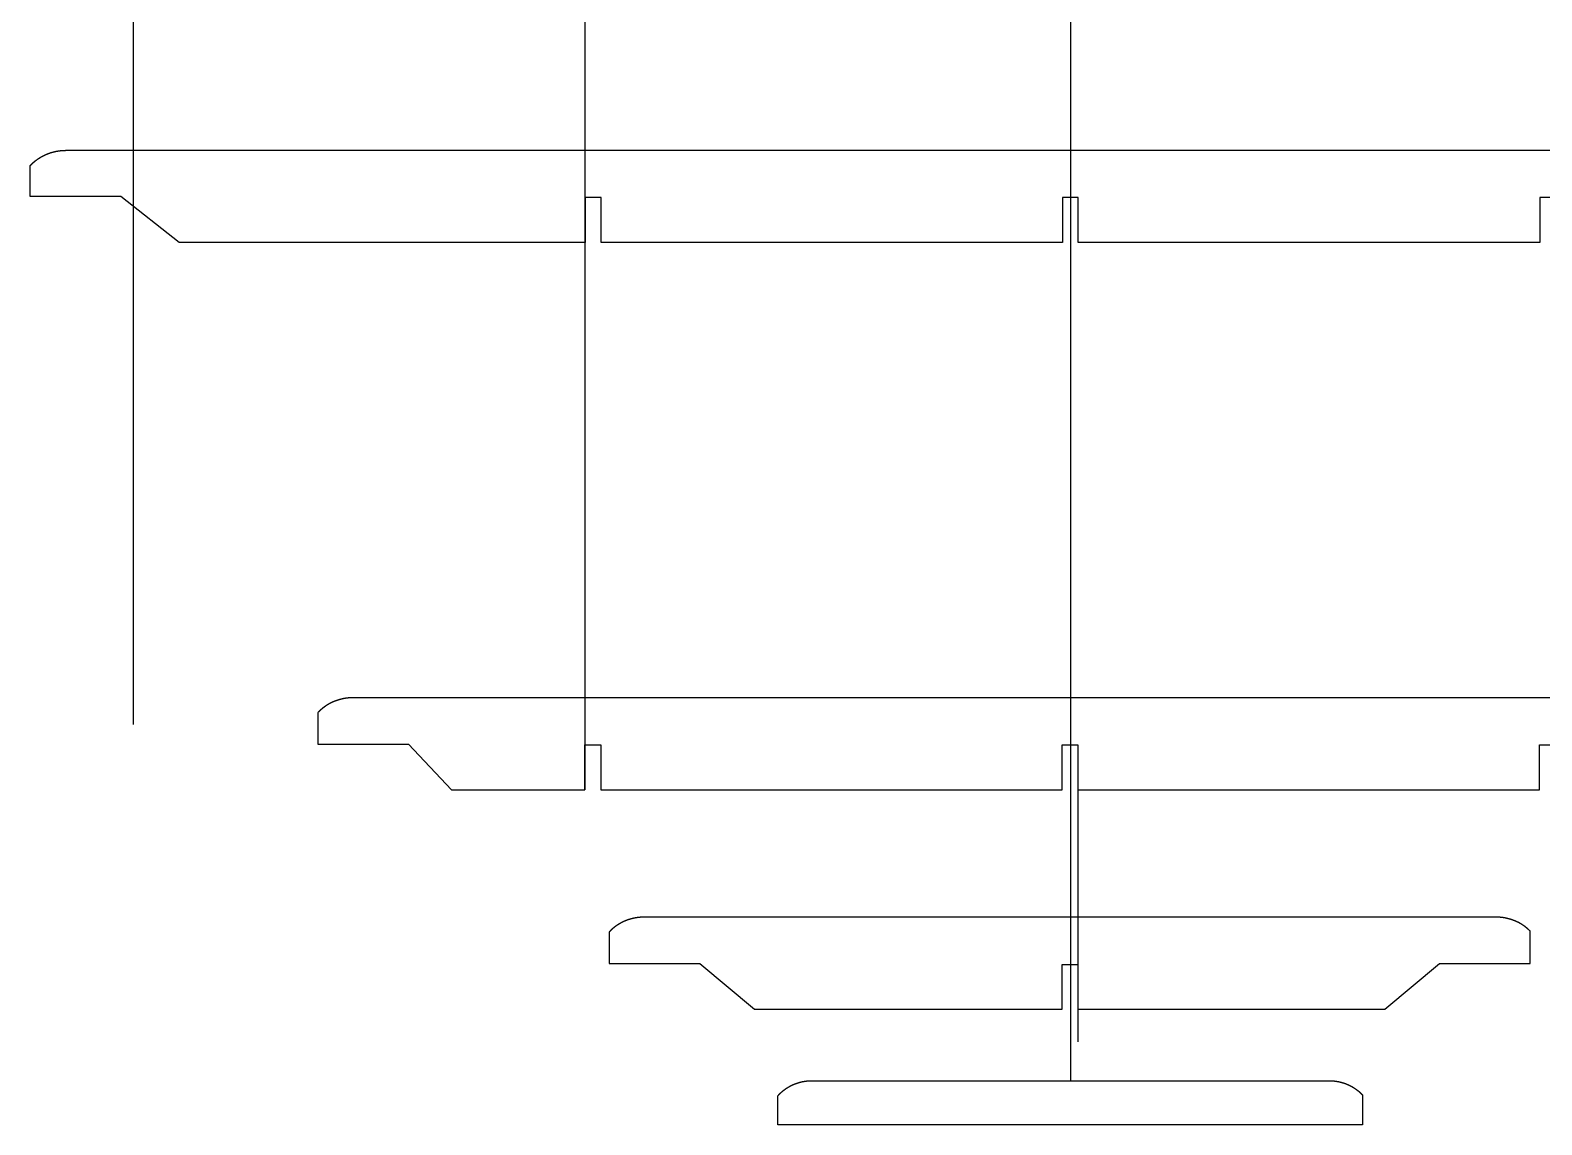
# Model space of a CAD drawing. Header units: inches. Extents: x -1514 to 1282, y -2074 to 286.
# Drawn here: x -789.24 to -755.63, y -539.76 to -515.41 of the extents above; entities that cross this region are included whole.
import ezdxf

# ---------------------------------------------------------------- set-up
doc = ezdxf.new("R2010")
doc.units = ezdxf.units.IN
doc.header["$LTSCALE"] = 0.1
doc.header["$MEASUREMENT"] = 0

msp = doc.modelspace()

# ---------------------------------------------------------------- linework, layer by layer
at = {"color": 3}
for p, q in [((-766.11619, -446.22219), (-766.10619, -538.7754)), ((-776.9054, -448.27219), (-776.90541, -532.30847)), ((-786.95415, -460.06), (-786.95415, -530.8522)), ((-765.94117, -532.30847), (-765.94117, -537.90777))]:
    msp.add_line(p, q, dxfattribs=at)
at = {"color": 7, "linetype": 'Continuous', "lineweight": 25}
for points in [[(-755.31917, -519.13478), (-755.66917, -519.13478), (-755.66917, -520.13478), (-765.93341, -520.13478), (-765.93341, -519.13478), (-766.28341, -519.13478), (-766.28341, -520.13478), (-776.54765, -520.13478), (-776.54765, -519.13478), (-776.89765, -519.13478), (-776.89765, -520.13478), (-785.93313, -520.13478), (-787.22582, -519.11474), (-789.24214, -519.11474), (-789.24214, -518.42549), (-789.2331, -518.41581), (-789.23075, -518.4133), (-789.22838, -518.4108), (-789.22601, -518.40832), (-789.22363, -518.40584), (-789.22124, -518.40336), (-789.21883, -518.4009), (-789.21642, -518.39844), (-789.21401, -518.396), (-789.21158, -518.39356), (-789.20914, -518.39112), (-789.20669, -518.3887), (-789.20424, -518.38628), (-789.20177, -518.38388), (-789.1993, -518.38148), (-789.19682, -518.37909), (-789.19433, -518.37671), (-789.19183, -518.37433), (-789.18933, -518.37197), (-789.18681, -518.36961), (-789.18429, -518.36726), (-789.18175, -518.36492), (-789.17921, -518.36259), (-789.17666, -518.36026), (-789.1741, -518.35795), (-789.17154, -518.35564), (-789.16896, -518.35334), (-789.16638, -518.35106), (-789.16379, -518.34877), (-789.16119, -518.3465), (-789.15859, -518.34424), (-789.15597, -518.34198), (-789.15335, -518.33974), (-789.15072, -518.3375), (-789.14808, -518.33527), (-789.14544, -518.33305), (-789.14279, -518.33084), (-789.14013, -518.32864), (-789.13746, -518.32645), (-789.13478, -518.32426), (-789.1321, -518.32209), (-789.12941, -518.31992), (-789.12671, -518.31777), (-789.12401, -518.31562), (-789.12129, -518.31348), (-789.11857, -518.31135), (-789.11585, -518.30923), (-789.11311, -518.30712), (-789.11037, -518.30501), (-789.10762, -518.30292), (-789.10487, -518.30083), (-789.10211, -518.29876), (-789.09934, -518.29669), (-789.09656, -518.29464), (-789.09378, -518.29259), (-789.09099, -518.29055), (-789.08819, -518.28852), (-789.08539, -518.2865), (-789.08258, -518.28449), (-789.07977, -518.28249), (-789.07695, -518.2805), (-789.07412, -518.27852), (-789.07128, -518.27655), (-789.06844, -518.27459), (-789.06559, -518.27263), (-789.06274, -518.27069), (-789.05988, -518.26876), (-789.05702, -518.26683), (-789.05414, -518.26492), (-789.05127, -518.26301), (-789.04838, -518.26112), (-789.04549, -518.25923), (-789.0426, -518.25736), (-789.0397, -518.25549), (-789.03679, -518.25364), (-789.03388, -518.25179), (-789.03096, -518.24995), (-789.02803, -518.24813), (-789.0251, -518.24631), (-789.02217, -518.2445), (-789.01923, -518.24271), (-789.01628, -518.24092), (-789.01333, -518.23915), (-789.01037, -518.23738), (-789.00741, -518.23562), (-789.00444, -518.23388), (-789.00147, -518.23214), (-788.99849, -518.23042), (-788.99551, -518.2287), (-788.99252, -518.227), (-788.98953, -518.2253), (-788.98653, -518.22362), (-788.98353, -518.22194), (-788.98052, -518.22028), (-788.97751, -518.21862), (-788.97449, -518.21698), (-788.97147, -518.21535), (-788.96844, -518.21373), (-788.96541, -518.21212), (-788.96238, -518.21051), (-788.95934, -518.20892), (-788.95629, -518.20734), (-788.95324, -518.20577), (-788.95018, -518.20421), (-788.94711, -518.20266), (-788.94404, -518.20111), (-788.94097, -518.19958), (-788.93788, -518.19806), (-788.9348, -518.19654), (-788.9317, -518.19504), (-788.92861, -518.19355), (-788.9255, -518.19206), (-788.92239, -518.19059), (-788.91928, -518.18913), (-788.91616, -518.18767), (-788.91304, -518.18623), (-788.90991, -518.18479), (-788.90677, -518.18337), (-788.90363, -518.18196), (-788.90049, -518.18055), (-788.89734, -518.17916), (-788.89419, -518.17777), (-788.89103, -518.1764), (-788.88787, -518.17503), (-788.8847, -518.17368), (-788.88152, -518.17233), (-788.87835, -518.171), (-788.87517, -518.16968), (-788.87198, -518.16836), (-788.86879, -518.16706), (-788.86559, -518.16576), (-788.86239, -518.16448), (-788.85919, -518.1632), (-788.85598, -518.16194), (-788.85277, -518.16068), (-788.84955, -518.15944), (-788.84633, -518.15821), (-788.84311, -518.15698), (-788.83988, -518.15577), (-788.83665, -518.15456), (-788.83341, -518.15337), (-788.83017, -518.15219), (-788.82693, -518.15101), (-788.82368, -518.14985), (-788.82043, -518.14869), (-788.81717, -518.14755), (-788.81392, -518.14642), (-788.81065, -518.14529), (-788.80739, -518.14418), (-788.80412, -518.14308), (-788.80085, -518.14199), (-788.79757, -518.1409), (-788.79429, -518.13983), (-788.79101, -518.13877), (-788.78772, -518.13772), (-788.78443, -518.13668), (-788.78114, -518.13564), (-788.77784, -518.13462), (-788.77455, -518.13361), (-788.77124, -518.13261), (-788.76794, -518.13162), (-788.76463, -518.13064), (-788.76132, -518.12967), (-788.75801, -518.12871), (-788.75469, -518.12776), (-788.75138, -518.12682), (-788.74805, -518.12589), (-788.74473, -518.12498), (-788.7414, -518.12407), (-788.73808, -518.12317), (-788.73475, -518.12228), (-788.73141, -518.1214), (-788.72808, -518.12054), (-788.72474, -518.11968), (-788.7214, -518.11884), (-788.71805, -518.118), (-788.71471, -518.11717), (-788.71136, -518.11636), (-788.70801, -518.11555), (-788.70466, -518.11476), (-788.70131, -518.11398), (-788.69795, -518.1132), (-788.6946, -518.11244), (-788.69124, -518.11169), (-788.68788, -518.11095), (-788.68451, -518.11021), (-788.68115, -518.10949), (-788.67778, -518.10878), (-788.67442, -518.10808), (-788.67105, -518.10739), (-788.66768, -518.10671), (-788.66431, -518.10605), (-788.66093, -518.10539), (-788.65756, -518.10474), (-788.65418, -518.1041), (-788.65081, -518.10348), (-788.64743, -518.10286), (-788.64405, -518.10226), (-788.64067, -518.10166), (-788.63728, -518.10108), (-788.6339, -518.1005), (-788.63052, -518.09994), (-788.62713, -518.09939), (-788.62372, -518.09884), (-788.6203, -518.09831), (-788.61688, -518.09778), (-788.61346, -518.09727), (-788.61004, -518.09676), (-788.60661, -518.09627), (-788.60319, -518.09578), (-788.59976, -518.09531), (-788.59633, -518.09485), (-788.59289, -518.09439), (-788.58946, -518.09395), (-788.58603, -518.09352), (-788.58259, -518.0931), (-788.57915, -518.09269), (-788.57571, -518.09229), (-788.57227, -518.0919), (-788.56883, -518.09152), (-788.56539, -518.09115), (-788.56194, -518.09079), (-788.5585, -518.09044), (-788.55505, -518.0901), (-788.5516, -518.08978), (-788.54815, -518.08946), (-788.5447, -518.08915), (-788.54125, -518.08886), (-788.5378, -518.08857), (-788.53435, -518.08829), (-788.5309, -518.08803), (-788.52744, -518.08777), (-788.52399, -518.08753), (-788.52053, -518.0873), (-788.51708, -518.08707), (-788.51362, -518.08686), (-788.51016, -518.08666), (-788.50671, -518.08646), (-788.50325, -518.08628), (-788.49979, -518.08611), (-788.49633, -518.08595), (-788.49287, -518.0858), (-788.48942, -518.08566), (-788.48596, -518.08553), (-788.4825, -518.08541), (-788.47904, -518.0853), (-788.47558, -518.0852), (-788.47212, -518.08511), (-788.46866, -518.08504), (-788.4652, -518.08497), (-788.46174, -518.08491), (-788.45828, -518.08486), (-788.45482, -518.08483), (-788.45137, -518.0848), (-788.44791, -518.08479), (-788.44447, -518.08478), (-743.77237, -518.08478)], [(-750.17755, -530.25847), (-782.05481, -530.25847), (-782.05822, -530.25847), (-782.06164, -530.25849), (-782.06506, -530.25851), (-782.06849, -530.25855), (-782.07191, -530.25859), (-782.07533, -530.25865), (-782.07876, -530.25872), (-782.08218, -530.25879), (-782.0856, -530.25888), (-782.08903, -530.25897), (-782.09245, -530.25908), (-782.09588, -530.25919), (-782.0993, -530.25932), (-782.10272, -530.25946), (-782.10615, -530.2596), (-782.10957, -530.25976), (-782.11299, -530.25992), (-782.11642, -530.2601), (-782.11984, -530.26029), (-782.12326, -530.26048), (-782.12668, -530.26069), (-782.1301, -530.26091), (-782.13352, -530.26113), (-782.13694, -530.26137), (-782.14036, -530.26162), (-782.14378, -530.26187), (-782.14719, -530.26214), (-782.15061, -530.26242), (-782.15403, -530.26271), (-782.15744, -530.263), (-782.16085, -530.26331), (-782.16427, -530.26363), (-782.16768, -530.26396), (-782.17109, -530.2643), (-782.1745, -530.26464), (-782.17791, -530.265), (-782.18132, -530.26537), (-782.18472, -530.26575), (-782.18813, -530.26614), (-782.19153, -530.26654), (-782.19493, -530.26695), (-782.19833, -530.26737), (-782.20173, -530.2678), (-782.20513, -530.26823), (-782.20853, -530.26868), (-782.21192, -530.26914), (-782.21531, -530.26961), (-782.21871, -530.27009), (-782.2221, -530.27058), (-782.22548, -530.27109), (-782.22886, -530.27159), (-782.23056, -530.27185), (-782.23226, -530.27212), (-782.2356, -530.27264), (-782.23895, -530.27318), (-782.24231, -530.27373), (-782.24566, -530.27428), (-782.24901, -530.27485), (-782.25236, -530.27543), (-782.2557, -530.27602), (-782.25905, -530.27662), (-782.2624, -530.27723), (-782.26574, -530.27784), (-782.26908, -530.27847), (-782.27243, -530.27911), (-782.27577, -530.27976), (-782.27911, -530.28042), (-782.28244, -530.28109), (-782.28578, -530.28178), (-782.28911, -530.28247), (-782.29245, -530.28317), (-782.29578, -530.28388), (-782.29911, -530.2846), (-782.30244, -530.28533), (-782.30576, -530.28607), (-782.30909, -530.28683), (-782.31241, -530.28759), (-782.31573, -530.28836), (-782.31905, -530.28914), (-782.32237, -530.28994), (-782.32568, -530.29074), (-782.329, -530.29155), (-782.33231, -530.29238), (-782.33561, -530.29321), (-782.33892, -530.29405), (-782.34222, -530.29491), (-782.34553, -530.29577), (-782.34883, -530.29664), (-782.35212, -530.29753), (-782.35542, -530.29842), (-782.35871, -530.29933), (-782.362, -530.30024), (-782.36528, -530.30116), (-782.36857, -530.3021), (-782.37185, -530.30304), (-782.37513, -530.304), (-782.3784, -530.30496), (-782.38168, -530.30594), (-782.38495, -530.30692), (-782.38821, -530.30791), (-782.39148, -530.30892), (-782.39474, -530.30993), (-782.398, -530.31096), (-782.40125, -530.31199), (-782.4045, -530.31304), (-782.40775, -530.31409), (-782.411, -530.31516), (-782.41424, -530.31623), (-782.41748, -530.31732), (-782.42071, -530.31841), (-782.42394, -530.31951), (-782.42717, -530.32063), (-782.4304, -530.32175), (-782.43362, -530.32289), (-782.43684, -530.32403), (-782.44005, -530.32518), (-782.44326, -530.32635), (-782.44647, -530.32752), (-782.44967, -530.32871), (-782.45287, -530.3299), (-782.45606, -530.3311), (-782.45925, -530.33232), (-782.46244, -530.33354), (-782.46562, -530.33477), (-782.4688, -530.33602), (-782.47197, -530.33727), (-782.47514, -530.33853), (-782.47831, -530.3398), (-782.48147, -530.34109), (-782.48463, -530.34238), (-782.48778, -530.34368), (-782.49093, -530.34499), (-782.49407, -530.34631), (-782.49721, -530.34765), (-782.50035, -530.34899), (-782.50348, -530.35034), (-782.5066, -530.3517), (-782.50973, -530.35307), (-782.51284, -530.35445), (-782.51595, -530.35584), (-782.51906, -530.35724), (-782.52216, -530.35865), (-782.52526, -530.36007), (-782.52835, -530.3615), (-782.53143, -530.36294), (-782.53452, -530.36439), (-782.53759, -530.36585), (-782.54066, -530.36732), (-782.54373, -530.36879), (-782.54679, -530.37028), (-782.54984, -530.37178), (-782.55289, -530.37329), (-782.55594, -530.3748), (-782.55898, -530.37633), (-782.56201, -530.37786), (-782.56503, -530.37941), (-782.56805, -530.38096), (-782.57107, -530.38253), (-782.57408, -530.38411), (-782.57709, -530.38569), (-782.58009, -530.38729), (-782.58309, -530.38889), (-782.58608, -530.39051), (-782.58907, -530.39214), (-782.59206, -530.39378), (-782.59504, -530.39542), (-782.59801, -530.39708), (-782.60098, -530.39875), (-782.60394, -530.40043), (-782.6069, -530.40211), (-782.60986, -530.40381), (-782.61281, -530.40552), (-782.61575, -530.40724), (-782.61869, -530.40897), (-782.62163, -530.4107), (-782.62456, -530.41245), (-782.62748, -530.41421), (-782.6304, -530.41598), (-782.63331, -530.41775), (-782.63622, -530.41954), (-782.63913, -530.42134), (-782.64202, -530.42315), (-782.64491, -530.42496), (-782.6478, -530.42679), (-782.65068, -530.42862), (-782.65355, -530.43047), (-782.65642, -530.43233), (-782.65929, -530.43419), (-782.66214, -530.43607), (-782.66499, -530.43795), (-782.66784, -530.43984), (-782.67068, -530.44175), (-782.67351, -530.44366), (-782.67634, -530.44558), (-782.67916, -530.44751), (-782.68197, -530.44945), (-782.68478, -530.4514), (-782.68758, -530.45336), (-782.69038, -530.45533), (-782.69317, -530.45731), (-782.69595, -530.4593), (-782.69873, -530.4613), (-782.7015, -530.4633), (-782.70426, -530.46532), (-782.70702, -530.46734), (-782.70977, -530.46938), (-782.71251, -530.47142), (-782.71525, -530.47347), (-782.71797, -530.47553), (-782.7207, -530.4776), (-782.72341, -530.47968), (-782.72612, -530.48177), (-782.72882, -530.48387), (-782.73152, -530.48598), (-782.7342, -530.48809), (-782.73688, -530.49022), (-782.73956, -530.49235), (-782.74222, -530.49449), (-782.74488, -530.49664), (-782.74753, -530.4988), (-782.75017, -530.50097), (-782.75281, -530.50315), (-782.75544, -530.50533), (-782.75806, -530.50753), (-782.76067, -530.50973), (-782.76328, -530.51194), (-782.76587, -530.51416), (-782.76846, -530.51639), (-782.77104, -530.51863), (-782.77362, -530.52088), (-782.77618, -530.52313), (-782.77874, -530.5254), (-782.78129, -530.52767), (-782.78383, -530.52995), (-782.78637, -530.53224), (-782.78889, -530.53454), (-782.79141, -530.53684), (-782.79392, -530.53916), (-782.79642, -530.54148), (-782.79891, -530.54381), (-782.80139, -530.54615), (-782.80387, -530.5485), (-782.80633, -530.55086), (-782.80879, -530.55322), (-782.81124, -530.55559), (-782.81368, -530.55797), (-782.81611, -530.56036), (-782.81854, -530.56276), (-782.82095, -530.56516), (-782.82335, -530.56758), (-782.82575, -530.57), (-782.82814, -530.57243), (-782.83052, -530.57487), (-782.83288, -530.57731), (-782.83524, -530.57976), (-782.83759, -530.58223), (-782.84676, -530.5919), (-782.84676, -531.28841), (-780.83258, -531.28841), (-779.87527, -532.30847), (-776.90541, -532.30847), (-776.90541, -531.30847), (-776.55541, -531.30847), (-776.55541, -532.30847), (-766.29117, -532.30847), (-766.29117, -531.30847), (-765.94117, -531.30847), (-765.94117, -532.30847), (-755.67693, -532.30847), (-755.67693, -531.30847), (-755.32693, -531.30847)]]:
    msp.add_lwpolyline(points, dxfattribs=at)
for points in [[(-766.29119, -537.18778), (-766.29119, -536.18778), (-765.94117, -536.18778), (-765.94281, -537.18778), (-759.11628, -537.18778), (-757.90361, -536.16764), (-755.88773, -536.16764), (-755.88773, -535.44535), (-755.89743, -535.43576), (-755.89975, -535.43348), (-755.90208, -535.43121), (-755.90441, -535.42895), (-755.90675, -535.42669), (-755.9091, -535.42445), (-755.91146, -535.42221), (-755.91383, -535.41998), (-755.9162, -535.41776), (-755.91859, -535.41554), (-755.92098, -535.41333), (-755.92338, -535.41113), (-755.92578, -535.40894), (-755.9282, -535.40675), (-755.93062, -535.40458), (-755.93305, -535.40241), (-755.93548, -535.40025), (-755.93793, -535.39809), (-755.94038, -535.39595), (-755.94284, -535.39381), (-755.94531, -535.39168), (-755.94778, -535.38956), (-755.95026, -535.38744), (-755.95275, -535.38534), (-755.95525, -535.38324), (-755.95775, -535.38115), (-755.96026, -535.37907), (-755.96278, -535.377), (-755.9653, -535.37493), (-755.96783, -535.37287), (-755.97037, -535.37082), (-755.97291, -535.36878), (-755.97547, -535.36675), (-755.97802, -535.36472), (-755.98059, -535.36271), (-755.98316, -535.3607), (-755.98574, -535.3587), (-755.98833, -535.3567), (-755.99092, -535.35472), (-755.99352, -535.35274), (-755.99612, -535.35078), (-755.99873, -535.34882), (-756.00135, -535.34687), (-756.00398, -535.34492), (-756.00661, -535.34299), (-756.00924, -535.34106), (-756.01189, -535.33915), (-756.01454, -535.33724), (-756.01719, -535.33534), (-756.01985, -535.33345), (-756.02252, -535.33156), (-756.0252, -535.32969), (-756.02787, -535.32782), (-756.03056, -535.32597), (-756.03325, -535.32412), (-756.03595, -535.32228), (-756.03865, -535.32044), (-756.04136, -535.31862), (-756.04408, -535.31681), (-756.0468, -535.315), (-756.04952, -535.3132), (-756.05225, -535.31142), (-756.05499, -535.30964), (-756.05773, -535.30786), (-756.06048, -535.3061), (-756.06323, -535.30435), (-756.06599, -535.30261), (-756.06876, -535.30087), (-756.07152, -535.29914), (-756.0743, -535.29743), (-756.07708, -535.29572), (-756.07986, -535.29402), (-756.08265, -535.29233), (-756.08545, -535.29064), (-756.08825, -535.28897), (-756.09105, -535.28731), (-756.09386, -535.28565), (-756.09667, -535.28401), (-756.09949, -535.28237), (-756.10232, -535.28074), (-756.10515, -535.27912), (-756.10798, -535.27751), (-756.11082, -535.27591), (-756.11366, -535.27432), (-756.11651, -535.27274), (-756.11936, -535.27117), (-756.12221, -535.2696), (-756.12508, -535.26805), (-756.12794, -535.2665), (-756.13081, -535.26497), (-756.13368, -535.26344), (-756.13656, -535.26192), (-756.13944, -535.26042), (-756.14233, -535.25892), (-756.14522, -535.25743), (-756.14811, -535.25595), (-756.15101, -535.25448), (-756.15391, -535.25302), (-756.15682, -535.25157), (-756.15973, -535.25013), (-756.16264, -535.2487), (-756.16556, -535.24727), (-756.16848, -535.24586), (-756.17141, -535.24446), (-756.17434, -535.24306), (-756.17727, -535.24168), (-756.18021, -535.24031), (-756.18315, -535.23894), (-756.1861, -535.23758), (-756.18905, -535.23623), (-756.19201, -535.23489), (-756.19498, -535.23356), (-756.19794, -535.23224), (-756.20092, -535.23093), (-756.20389, -535.22962), (-756.20688, -535.22833), (-756.20986, -535.22704), (-756.21285, -535.22576), (-756.21585, -535.2245), (-756.21886, -535.22323), (-756.22486, -535.22075), (-756.23088, -535.2183), (-756.23693, -535.21588), (-756.24298, -535.2135), (-756.24906, -535.21115), (-756.25515, -535.20884), (-756.26125, -535.20657), (-756.26737, -535.20434), (-756.27351, -535.20214), (-756.27966, -535.19998), (-756.28582, -535.19785), (-756.29199, -535.19576), (-756.29818, -535.19371), (-756.30438, -535.19169), (-756.31059, -535.18972), (-756.31682, -535.18777), (-756.32305, -535.18587), (-756.3293, -535.184), (-756.33556, -535.18217), (-756.34183, -535.18037), (-756.34811, -535.17861), (-756.3544, -535.17689), (-756.3607, -535.17521), (-756.36701, -535.17356), (-756.37332, -535.17195), (-756.37965, -535.17037), (-756.38598, -535.16884), (-756.39233, -535.16734), (-756.39868, -535.16587), (-756.40503, -535.16445), (-756.4114, -535.16306), (-756.41777, -535.16171), (-756.42415, -535.16039), (-756.43053, -535.15912), (-756.43692, -535.15788), (-756.44332, -535.15668), (-756.44972, -535.15551), (-756.45612, -535.15438), (-756.46253, -535.15329), (-756.46894, -535.15224), (-756.47536, -535.15123), (-756.48178, -535.15025), (-756.48821, -535.14931), (-756.49463, -535.14841), (-756.50106, -535.14754), (-756.50747, -535.14672), (-756.5107, -535.14632), (-756.51232, -535.14612), (-756.51398, -535.14592), (-756.52045, -535.14517), (-756.52696, -535.14444), (-756.53347, -535.14376), (-756.53998, -535.14311), (-756.5465, -535.1425), (-756.55302, -535.14193), (-756.55955, -535.14139), (-756.56608, -535.14089), (-756.57261, -535.14043), (-756.57915, -535.14001), (-756.58568, -535.13962), (-756.59222, -535.13927), (-756.59876, -535.13896), (-756.6053, -535.13868), (-756.61185, -535.13844), (-756.61839, -535.13824), (-756.62493, -535.13807), (-756.63148, -535.13794), (-756.63802, -535.13785), (-756.64456, -535.13779), (-756.65107, -535.13778), (-775.58131, -535.13778), (-775.58804, -535.1378), (-775.5948, -535.13786), (-775.60157, -535.13795), (-775.60833, -535.13809), (-775.6151, -535.13827), (-775.62187, -535.13849), (-775.62863, -535.13874), (-775.6354, -535.13904), (-775.64216, -535.13938), (-775.64891, -535.13975), (-775.65231, -535.13995), (-775.65569, -535.14017), (-775.65907, -535.14039), (-775.66245, -535.14062), (-775.66583, -535.14086), (-775.6692, -535.14111), (-775.67258, -535.14138), (-775.67596, -535.14165), (-775.67933, -535.14193), (-775.68271, -535.14222), (-775.68608, -535.14252), (-775.68945, -535.14284), (-775.69282, -535.14316), (-775.6962, -535.14349), (-775.69957, -535.14383), (-775.70293, -535.14418), (-775.7063, -535.14454), (-775.70967, -535.14491), (-775.71303, -535.1453), (-775.7164, -535.14569), (-775.71976, -535.14609), (-775.72312, -535.1465), (-775.72648, -535.14692), (-775.72984, -535.14735), (-775.73319, -535.14779), (-775.73655, -535.14824), (-775.7399, -535.1487), (-775.74326, -535.14918), (-775.74661, -535.14966), (-775.74995, -535.15015), (-775.75329, -535.15065), (-775.75497, -535.1509), (-775.75664, -535.15116), (-775.75995, -535.15167), (-775.76326, -535.1522), (-775.76657, -535.15274), (-775.76989, -535.15329), (-775.7732, -535.15384), (-775.77651, -535.15441), (-775.77982, -535.15499), (-775.78313, -535.15558), (-775.78643, -535.15617), (-775.78974, -535.15678), (-775.79304, -535.1574), (-775.79635, -535.15803), (-775.79965, -535.15867), (-775.80295, -535.15931), (-775.80625, -535.15997), (-775.80955, -535.16064), (-775.81285, -535.16132), (-775.81614, -535.16201), (-775.81943, -535.16271), (-775.82273, -535.16342), (-775.82602, -535.16413), (-775.82931, -535.16486), (-775.83259, -535.1656), (-775.83588, -535.16635), (-775.83916, -535.16711), (-775.84244, -535.16788), (-775.84572, -535.16866), (-775.849, -535.16945), (-775.85227, -535.17024), (-775.85555, -535.17105), (-775.85882, -535.17187), (-775.86209, -535.1727), (-775.86535, -535.17354), (-775.86862, -535.17439), (-775.87188, -535.17525), (-775.87514, -535.17612), (-775.87839, -535.17699), (-775.88165, -535.17788), (-775.8849, -535.17878), (-775.88815, -535.17969), (-775.8914, -535.18061), (-775.89464, -535.18153), (-775.89788, -535.18247), (-775.90112, -535.18342), (-775.90436, -535.18438), (-775.90759, -535.18535), (-775.91082, -535.18632), (-775.91405, -535.18731), (-775.91728, -535.18831), (-775.9205, -535.18932), (-775.92372, -535.19033), (-775.92693, -535.19136), (-775.93014, -535.1924), (-775.93335, -535.19344), (-775.93656, -535.1945), (-775.93976, -535.19557), (-775.94296, -535.19664), (-775.94616, -535.19773), (-775.94935, -535.19882), (-775.95254, -535.19993), (-775.95572, -535.20104), (-775.9589, -535.20217), (-775.96208, -535.2033), (-775.96526, -535.20445), (-775.96843, -535.2056), (-775.97159, -535.20677), (-775.97476, -535.20794), (-775.97792, -535.20913), (-775.98107, -535.21032), (-775.98422, -535.21152), (-775.98737, -535.21274), (-775.99051, -535.21396), (-775.99365, -535.21519), (-775.99679, -535.21643), (-775.99992, -535.21768), (-776.00305, -535.21895), (-776.00617, -535.22022), (-776.00929, -535.2215), (-776.0124, -535.22279), (-776.01551, -535.22409), (-776.01862, -535.2254), (-776.02172, -535.22672), (-776.02481, -535.22805), (-776.0279, -535.22939), (-776.03099, -535.23074), (-776.03407, -535.2321), (-776.03715, -535.23347), (-776.04022, -535.23484), (-776.04329, -535.23623), (-776.04635, -535.23763), (-776.04941, -535.23904), (-776.05247, -535.24045), (-776.05551, -535.24188), (-776.05856, -535.24331), (-776.06159, -535.24476), (-776.06463, -535.24621), (-776.06765, -535.24768), (-776.07068, -535.24915), (-776.07369, -535.25064), (-776.07671, -535.25213), (-776.07971, -535.25363), (-776.08271, -535.25515), (-776.0857, -535.25667), (-776.08869, -535.2582), (-776.09167, -535.25974), (-776.09465, -535.26129), (-776.09763, -535.26285), (-776.1006, -535.26443), (-776.10357, -535.26601), (-776.10653, -535.2676), (-776.10948, -535.2692), (-776.11244, -535.27082), (-776.11538, -535.27244), (-776.11833, -535.27407), (-776.12127, -535.27571), (-776.1242, -535.27737), (-776.12713, -535.27903), (-776.13005, -535.2807), (-776.13297, -535.28238), (-776.13588, -535.28408), (-776.13879, -535.28578), (-776.1417, -535.28749), (-776.1446, -535.28921), (-776.14749, -535.29095), (-776.15038, -535.29269), (-776.15326, -535.29444), (-776.15614, -535.2962), (-776.15901, -535.29797), (-776.16188, -535.29975), (-776.16474, -535.30154), (-776.16759, -535.30334), (-776.17044, -535.30515), (-776.17329, -535.30697), (-776.17613, -535.3088), (-776.17896, -535.31063), (-776.18179, -535.31248), (-776.18461, -535.31434), (-776.18742, -535.31621), (-776.19023, -535.31808), (-776.19304, -535.31997), (-776.19583, -535.32186), (-776.19863, -535.32376), (-776.20141, -535.32568), (-776.20419, -535.3276), (-776.20696, -535.32953), (-776.20973, -535.33147), (-776.21249, -535.33342), (-776.21524, -535.33538), (-776.21799, -535.33735), (-776.22073, -535.33933), (-776.22347, -535.34132), (-776.2262, -535.34331), (-776.22892, -535.34532), (-776.23163, -535.34733), (-776.23434, -535.34935), (-776.23704, -535.35139), (-776.23974, -535.35343), (-776.24242, -535.35548), (-776.24511, -535.35754), (-776.24778, -535.3596), (-776.25045, -535.36168), (-776.25311, -535.36377), (-776.25576, -535.36586), (-776.2584, -535.36796), (-776.26104, -535.37008), (-776.26367, -535.3722), (-776.2663, -535.37433), (-776.26891, -535.37646), (-776.27152, -535.37861), (-776.27412, -535.38077), (-776.27672, -535.38293), (-776.27931, -535.3851), (-776.28188, -535.38729), (-776.28446, -535.38948), (-776.28702, -535.39167), (-776.28958, -535.39388), (-776.29212, -535.3961), (-776.29466, -535.39832), (-776.2972, -535.40055), (-776.29972, -535.40279), (-776.30224, -535.40504), (-776.30474, -535.4073), (-776.30724, -535.40957), (-776.30974, -535.41184), (-776.31222, -535.41412), (-776.3147, -535.41642), (-776.31716, -535.41871), (-776.31962, -535.42102), (-776.32207, -535.42334), (-776.32452, -535.42566), (-776.32695, -535.42799), (-776.32937, -535.43033), (-776.33179, -535.43268), (-776.3342, -535.43504), (-776.3366, -535.4374), (-776.33899, -535.43978), (-776.34137, -535.44216), (-776.34374, -535.44454), (-776.34611, -535.44694), (-776.34846, -535.44935), (-776.35081, -535.45176), (-776.35314, -535.45418), (-776.35547, -535.45661), (-776.36465, -535.46625), (-776.36465, -536.16764), (-774.34877, -536.16764), (-773.13609, -537.18778)], [(-771.85723, -538.7754), (-760.35514, -538.7754), (-760.35191, -538.77541), (-760.34869, -538.77542), (-760.34546, -538.77544), (-760.34223, -538.77548), (-760.339, -538.77552), (-760.33577, -538.77558), (-760.33254, -538.77564), (-760.3293, -538.77572), (-760.32607, -538.7758), (-760.32284, -538.7759), (-760.31961, -538.776), (-760.31637, -538.77612), (-760.31314, -538.77624), (-760.3099, -538.77637), (-760.30667, -538.77652), (-760.30344, -538.77667), (-760.3002, -538.77683), (-760.29697, -538.77701), (-760.29373, -538.77719), (-760.2905, -538.77739), (-760.28726, -538.77759), (-760.28403, -538.7778), (-760.2808, -538.77803), (-760.27756, -538.77826), (-760.27433, -538.7785), (-760.27109, -538.77875), (-760.26786, -538.77902), (-760.26463, -538.77929), (-760.2614, -538.77957), (-760.25816, -538.77986), (-760.25493, -538.78017), (-760.2517, -538.78048), (-760.24847, -538.7808), (-760.24524, -538.78113), (-760.24202, -538.78147), (-760.23879, -538.78182), (-760.23556, -538.78219), (-760.23234, -538.78256), (-760.22911, -538.78294), (-760.22589, -538.78333), (-760.22266, -538.78373), (-760.21944, -538.78414), (-760.21622, -538.78456), (-760.213, -538.78499), (-760.20978, -538.78543), (-760.20656, -538.78588), (-760.20335, -538.78634), (-760.20013, -538.78681), (-760.19692, -538.78729), (-760.19371, -538.78778), (-760.1905, -538.78828), (-760.18729, -538.78879), (-760.18408, -538.78931), (-760.18088, -538.78984), (-760.17767, -538.79037), (-760.17447, -538.79092), (-760.17127, -538.79148), (-760.16807, -538.79205), (-760.16487, -538.79263), (-760.16168, -538.79321), (-760.15849, -538.79381), (-760.15529, -538.79442), (-760.15211, -538.79503), (-760.14892, -538.79566), (-760.14573, -538.7963), (-760.14255, -538.79694), (-760.13937, -538.7976), (-760.13619, -538.79827), (-760.13302, -538.79894), (-760.12984, -538.79963), (-760.12667, -538.80032), (-760.1235, -538.80103), (-760.12034, -538.80174), (-760.11717, -538.80247), (-760.11401, -538.8032), (-760.11086, -538.80395), (-760.1077, -538.8047), (-760.10455, -538.80546), (-760.1014, -538.80624), (-760.09825, -538.80702), (-760.09511, -538.80781), (-760.09196, -538.80862), (-760.08883, -538.80943), (-760.08569, -538.81025), (-760.08256, -538.81108), (-760.07943, -538.81192), (-760.0763, -538.81278), (-760.07318, -538.81364), (-760.07006, -538.81451), (-760.06694, -538.81539), (-760.06383, -538.81628), (-760.06072, -538.81718), (-760.05762, -538.81809), (-760.05451, -538.81901), (-760.05141, -538.81994), (-760.04832, -538.82088), (-760.04523, -538.82183), (-760.04214, -538.82278), (-760.03905, -538.82375), (-760.03597, -538.82473), (-760.0329, -538.82572), (-760.02982, -538.82672), (-760.02675, -538.82772), (-760.02369, -538.82874), (-760.02063, -538.82977), (-760.01757, -538.8308), (-760.01452, -538.83185), (-760.01147, -538.8329), (-760.00843, -538.83397), (-760.00539, -538.83504), (-760.00235, -538.83613), (-759.99932, -538.83722), (-759.99628, -538.83833), (-759.99325, -538.83945), (-759.99023, -538.84057), (-759.9872, -538.84171), (-759.98418, -538.84285), (-759.98117, -538.84401), (-759.97815, -538.84518), (-759.97514, -538.84635), (-759.97213, -538.84754), (-759.96913, -538.84874), (-759.96613, -538.84994), (-759.96313, -538.85116), (-759.96013, -538.85239), (-759.95714, -538.85362), (-759.95415, -538.85487), (-759.95117, -538.85613), (-759.94819, -538.85739), (-759.94521, -538.85867), (-759.94224, -538.85996), (-759.93927, -538.86125), (-759.9363, -538.86256), (-759.93334, -538.86387), (-759.93038, -538.8652), (-759.92743, -538.86653), (-759.92447, -538.86788), (-759.92153, -538.86923), (-759.91858, -538.8706), (-759.91565, -538.87197), (-759.91271, -538.87336), (-759.90978, -538.87475), (-759.90685, -538.87615), (-759.90393, -538.87756), (-759.90102, -538.87899), (-759.8981, -538.88042), (-759.89519, -538.88186), (-759.89229, -538.88331), (-759.88939, -538.88477), (-759.88649, -538.88624), (-759.8836, -538.88772), (-759.88072, -538.88921), (-759.87784, -538.8907), (-759.87496, -538.89221), (-759.87209, -538.89373), (-759.86922, -538.89525), (-759.86636, -538.89679), (-759.8635, -538.89833), (-759.86065, -538.89989), (-759.8578, -538.90145), (-759.85496, -538.90302), (-759.85213, -538.90461), (-759.84929, -538.9062), (-759.84647, -538.9078), (-759.84365, -538.90941), (-759.84083, -538.91102), (-759.83802, -538.91265), (-759.83522, -538.91429), (-759.83242, -538.91593), (-759.82963, -538.91759), (-759.82684, -538.91925), (-759.82405, -538.92093), (-759.82128, -538.92261), (-759.81851, -538.9243), (-759.81574, -538.926), (-759.81298, -538.92771), (-759.81023, -538.92942), (-759.80748, -538.93115), (-759.80474, -538.93289), (-759.80201, -538.93463), (-759.79928, -538.93638), (-759.79655, -538.93815), (-759.79384, -538.93992), (-759.79113, -538.9417), (-759.78842, -538.94348), (-759.78572, -538.94528), (-759.78303, -538.94709), (-759.78035, -538.9489), (-759.77767, -538.95072), (-759.775, -538.95256), (-759.77233, -538.9544), (-759.76967, -538.95625), (-759.76702, -538.9581), (-759.76437, -538.95997), (-759.76173, -538.96184), (-759.7591, -538.96373), (-759.75648, -538.96562), (-759.75386, -538.96752), (-759.75125, -538.96943), (-759.74864, -538.97135), (-759.74604, -538.97327), (-759.74345, -538.97521), (-759.74087, -538.97715), (-759.7383, -538.9791), (-759.73573, -538.98106), (-759.73317, -538.98303), (-759.73061, -538.985), (-759.72807, -538.98699), (-759.72553, -538.98898), (-759.72299, -538.99098), (-759.72047, -538.99299), (-759.71795, -538.99501), (-759.71545, -538.99703), (-759.71294, -538.99907), (-759.7117, -539.00009), (-759.71044, -539.00111), (-759.70792, -539.00319), (-759.70541, -539.00528), (-759.7029, -539.00737), (-759.7004, -539.00948), (-759.69791, -539.01159), (-759.69543, -539.01372), (-759.69295, -539.01585), (-759.69048, -539.01799), (-759.68801, -539.02014), (-759.68556, -539.02229), (-759.68311, -539.02446), (-759.68066, -539.02663), (-759.67823, -539.02882), (-759.6758, -539.03101), (-759.67338, -539.03321), (-759.67097, -539.03542), (-759.66856, -539.03763), (-759.66617, -539.03986), (-759.66378, -539.04209), (-759.6614, -539.04433), (-759.65902, -539.04658), (-759.65666, -539.04884), (-759.6543, -539.05111), (-759.65195, -539.05338), (-759.6496, -539.05566), (-759.64727, -539.05796), (-759.64494, -539.06025), (-759.64262, -539.06256), (-759.64031, -539.06487), (-759.63801, -539.0672), (-759.63572, -539.06953), (-759.63343, -539.07186), (-759.63115, -539.07421), (-759.62889, -539.07656), (-759.62662, -539.07892), (-759.62437, -539.08129), (-759.62213, -539.08367), (-759.61989, -539.08605), (-759.61767, -539.08844), (-759.61545, -539.09084), (-759.61324, -539.09325), (-759.61324, -539.75517), (-772.61914, -539.75517), (-772.61914, -539.11584), (-772.61696, -539.1133), (-772.61477, -539.11078), (-772.61257, -539.10826), (-772.61036, -539.10575), (-772.60814, -539.10325), (-772.60591, -539.10075), (-772.60367, -539.09826), (-772.60143, -539.09578), (-772.59917, -539.09331), (-772.5969, -539.09084), (-772.59463, -539.08838), (-772.59234, -539.08593), (-772.59004, -539.08349), (-772.58774, -539.08106), (-772.58543, -539.07863), (-772.5831, -539.07621), (-772.58077, -539.0738), (-772.57843, -539.0714), (-772.57608, -539.069), (-772.57372, -539.06661), (-772.57135, -539.06424), (-772.56898, -539.06186), (-772.56659, -539.0595), (-772.5642, -539.05715), (-772.56179, -539.0548), (-772.55938, -539.05246), (-772.55696, -539.05013), (-772.55453, -539.04781), (-772.55209, -539.04549), (-772.54965, -539.04319), (-772.54719, -539.04089), (-772.54473, -539.0386), (-772.54226, -539.03632), (-772.53978, -539.03405), (-772.53729, -539.03179), (-772.5348, -539.02953), (-772.53229, -539.02729), (-772.52978, -539.02505), (-772.52726, -539.02282), (-772.52473, -539.0206), (-772.5222, -539.01839), (-772.51965, -539.01618), (-772.5171, -539.01399), (-772.51454, -539.01181), (-772.51198, -539.00963), (-772.5094, -539.00746), (-772.50682, -539.0053), (-772.50423, -539.00315), (-772.50163, -539.00101), (-772.49903, -538.99888), (-772.49642, -538.99676), (-772.4938, -538.99464), (-772.49117, -538.99254), (-772.48854, -538.99045), (-772.4859, -538.98836), (-772.48325, -538.98628), (-772.48059, -538.98422), (-772.47793, -538.98216), (-772.47526, -538.98011), (-772.47259, -538.97807), (-772.4699, -538.97604), (-772.46721, -538.97402), (-772.46452, -538.97201), (-772.46181, -538.97001), (-772.4591, -538.96801), (-772.45639, -538.96603), (-772.45366, -538.96406), (-772.45093, -538.9621), (-772.4482, -538.96014), (-772.44545, -538.9582), (-772.44271, -538.95626), (-772.43995, -538.95434), (-772.43719, -538.95243), (-772.43442, -538.95052), (-772.43165, -538.94863), (-772.42887, -538.94674), (-772.42608, -538.94487), (-772.42329, -538.943), (-772.42049, -538.94115), (-772.41769, -538.9393), (-772.41488, -538.93747), (-772.41206, -538.93565), (-772.40924, -538.93383), (-772.40642, -538.93203), (-772.40358, -538.93023), (-772.40074, -538.92845), (-772.3979, -538.92668), (-772.39505, -538.92491), (-772.3922, -538.92316), (-772.38934, -538.92142), (-772.38647, -538.91969), (-772.3836, -538.91797), (-772.38073, -538.91626), (-772.37785, -538.91456), (-772.37496, -538.91287), (-772.37207, -538.91119), (-772.36917, -538.90952), (-772.36627, -538.90786), (-772.36336, -538.90621), (-772.36044, -538.90457), (-772.35752, -538.90294), (-772.35459, -538.90132), (-772.35165, -538.89971), (-772.34871, -538.89811), (-772.34576, -538.89652), (-772.3428, -538.89494), (-772.33984, -538.89337), (-772.33688, -538.89181), (-772.3339, -538.89026), (-772.33092, -538.88872), (-772.32794, -538.88719), (-772.32495, -538.88567), (-772.32195, -538.88415), (-772.31895, -538.88265), (-772.31594, -538.88116), (-772.31293, -538.87968), (-772.30991, -538.87821), (-772.30689, -538.87675), (-772.30386, -538.87529), (-772.30082, -538.87385), (-772.29778, -538.87242), (-772.29474, -538.871), (-772.29169, -538.86959), (-772.28863, -538.86819), (-772.28557, -538.8668), (-772.28251, -538.86542), (-772.27944, -538.86404), (-772.27636, -538.86268), (-772.27328, -538.86133), (-772.27019, -538.85999), (-772.2671, -538.85866), (-772.26401, -538.85734), (-772.26091, -538.85603), (-772.25781, -538.85473), (-772.2547, -538.85344), (-772.25159, -538.85216), (-772.24847, -538.8509), (-772.24535, -538.84964), (-772.24222, -538.84839), (-772.23909, -538.84715), (-772.23596, -538.84592), (-772.23282, -538.8447), (-772.22968, -538.8435), (-772.22653, -538.8423), (-772.22338, -538.84111), (-772.22022, -538.83994), (-772.21706, -538.83877), (-772.2139, -538.83762), (-772.21074, -538.83647), (-772.20757, -538.83534), (-772.20439, -538.83421), (-772.20122, -538.8331), (-772.19804, -538.832), (-772.19485, -538.8309), (-772.19166, -538.82982), (-772.18847, -538.82875), (-772.18528, -538.82769), (-772.18208, -538.82664), (-772.17888, -538.8256), (-772.17568, -538.82457), (-772.17247, -538.82355), (-772.16926, -538.82254), (-772.16605, -538.82154), (-772.16283, -538.82056), (-772.15961, -538.81958), (-772.15639, -538.81861), (-772.15316, -538.81766), (-772.14994, -538.81671), (-772.14671, -538.81578), (-772.14347, -538.81486), (-772.14024, -538.81394), (-772.137, -538.81304), (-772.13376, -538.81215), (-772.13052, -538.81127), (-772.12727, -538.8104), (-772.12403, -538.80954), (-772.12078, -538.80869), (-772.11752, -538.80785), (-772.11427, -538.80703), (-772.11101, -538.80621), (-772.10776, -538.80541), (-772.1045, -538.80461), (-772.10124, -538.80383), (-772.09797, -538.80306), (-772.09471, -538.8023), (-772.09144, -538.80154), (-772.08817, -538.8008), (-772.0849, -538.80008), (-772.08163, -538.79936), (-772.07835, -538.79865), (-772.07508, -538.79795), (-772.0718, -538.79727), (-772.06852, -538.79659), (-772.06524, -538.79593), (-772.0636, -538.7956), (-772.06195, -538.79528), (-772.05864, -538.79463), (-772.05533, -538.79399), (-772.05201, -538.79337), (-772.04869, -538.79275), (-772.04538, -538.79215), (-772.04205, -538.79156), (-772.03873, -538.79097), (-772.0354, -538.7904), (-772.03207, -538.78984), (-772.02874, -538.78929), (-772.02541, -538.78875), (-772.02207, -538.78822), (-772.01874, -538.7877), (-772.0154, -538.7872), (-772.01206, -538.7867), (-772.00872, -538.78621), (-772.00537, -538.78574), (-772.00202, -538.78527), (-771.99868, -538.78482), (-771.99533, -538.78438), (-771.99198, -538.78394), (-771.98862, -538.78352), (-771.98527, -538.78311), (-771.98191, -538.78271), (-771.97856, -538.78232), (-771.9752, -538.78194), (-771.97184, -538.78157), (-771.96848, -538.78121), (-771.96512, -538.78087), (-771.96175, -538.78053), (-771.95839, -538.7802), (-771.95502, -538.77989), (-771.95166, -538.77959), (-771.94829, -538.77929), (-771.94492, -538.77901), (-771.94156, -538.77874), (-771.93819, -538.77847), (-771.93482, -538.77822), (-771.93144, -538.77798), (-771.92807, -538.77775), (-771.9247, -538.77753), (-771.92133, -538.77733), (-771.91796, -538.77713), (-771.91458, -538.77694), (-771.91121, -538.77677), (-771.90784, -538.7766), (-771.90446, -538.77645), (-771.90109, -538.7763), (-771.89771, -538.77617), (-771.89434, -538.77605), (-771.89096, -538.77593), (-771.88759, -538.77583), (-771.88422, -538.77574), (-771.88084, -538.77566), (-771.87747, -538.77559), (-771.87409, -538.77553), (-771.87072, -538.77549), (-771.86735, -538.77545), (-771.86397, -538.77542), (-771.8606, -538.77541)]]:
    msp.add_lwpolyline(points, close=True, dxfattribs=at)

doc.saveas('drawing.dxf')
